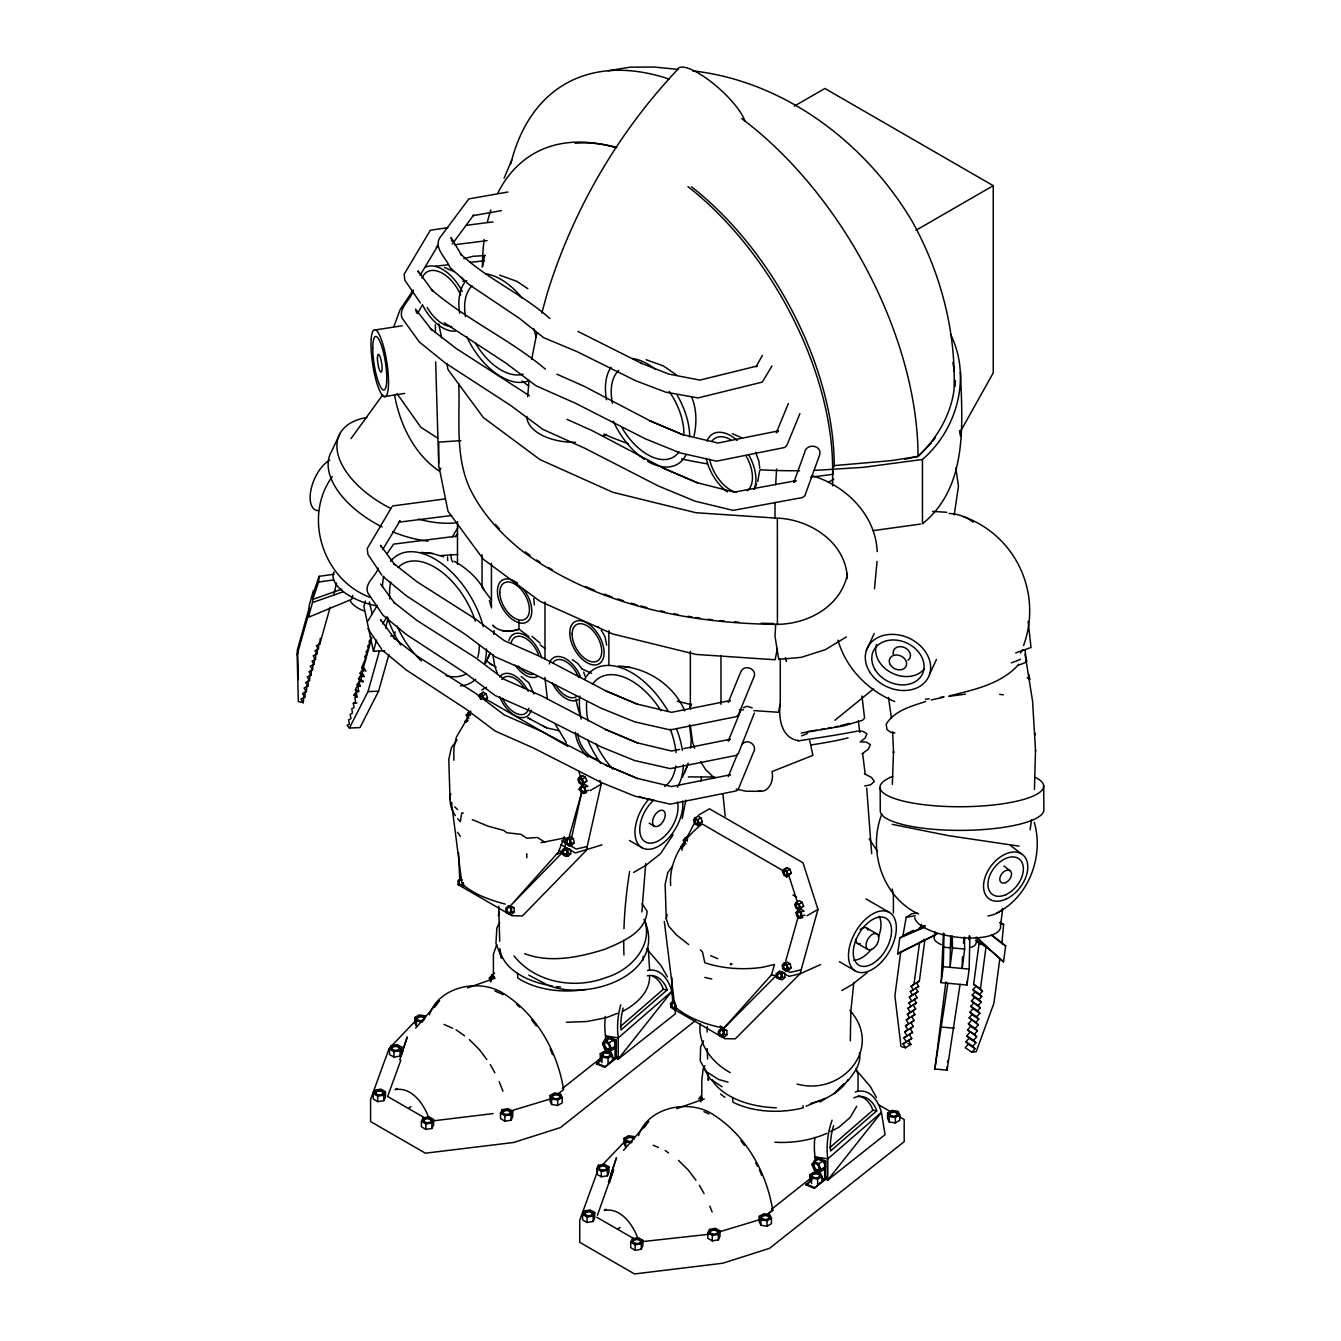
<?xml version="1.0" encoding="UTF-8"?>
<svg xmlns="http://www.w3.org/2000/svg" width="1341" height="1341" viewBox="0 0 1341 1341"><rect width="100%" height="100%" fill="white"/><g stroke="black" fill="none" stroke-linecap="round" stroke-linejoin="round"><path stroke-width="1.5" d="M601.003 1059.524L596.527 1063.899L604.64 1067.302L616.223 1058.284L618.201 1059.105L618.251 1037.917A48.879 27.49 -80.6 0 1 620.766 1004.795M812.026 1179.326L806.075 1184.874L814.171 1188.277L825.754 1179.259L827.732 1180.08L827.799 1158.892A48.879 27.49 -80.6 0 1 832.091 1120.188M494.913 627.454L492.65 625.191C499.17 632.248 510.502 632.499 518.984 629.197L528.773 636.455M544.932 677.423L547.379 699.214M847.328 578.541C846.188 541.932 808.908 518.38 774.997 518.045L775.064 502.422M780.261 703.774C778.166 717.804 781.434 738.707 798.834 740.584M700.186 1023.853C697.638 1044.605 712.792 1063.212 730.225 1072.599M1035.52 749.72L1034.447 789.547M604.64 1067.302L615.066 1058.284L615.184 1041.085L616.357 1040.18L608.244 1036.761L607.087 1037.666L615.184 1041.085M606.97 1052.97L607.004 1049.148M616.223 1058.284L616.357 1040.18M814.171 1188.277L824.614 1179.259L824.732 1162.06L825.888 1161.155L817.775 1157.736L816.619 1158.641L824.732 1162.06M825.754 1179.259L825.888 1161.155M859.464 1052.886C861.609 1063.849 854.049 1072.884 847.864 1080.913M498.735 906.332L499.69 941.231M641.886 911.947L645.708 863.537M707.16 1032.034L707.26 1026.468M534.321 604.959L533.785 598.522M692.61 70.838C784.451 81.097 865.666 142.934 912.081 221.198C940.661 272.541 956.217 331.244 954.004 390.13C950.501 415.777 936.621 438.775 918.032 456.409L904.689 459.293M969.895 936.219L969.141 969.09L967.012 985.015L941.147 982.651L943.259 966.727L944.03 933.554M950.434 334.06C971.622 376.452 957.642 429.07 922.457 459.46L863.286 467.339L832.644 469.266A312.973 180.7 0 0 1 814.104 470.322M960.491 372.06C962.352 424.209 968.118 486.867 922.457 523.795L922.457 459.46M950.719 936.119L949.998 967.347L952.462 947.936L952.278 936.219M962.469 956.753L962.184 968.453L964.665 949.059L964.481 937.325M941.147 982.651L943.444 933.135M967.012 985.015L967.129 980.858M527.683 396.835L529.008 381.062M955.11 386.459L955.379 380.492M775.668 484.772L776.59 469.048M847.428 573.412A72.38 58.769 0.4 0 1 775.685 624.37L774.997 636.237L778.702 659.353L801.147 657.375L825.503 649.614L846.439 636.891M877.064 561.393L874.466 588.783M892.335 784.351L893.508 751.362L893.542 752.804L892.637 731.7M303.72 697.018L303.284 702.701L298.339 701.527L297.149 654.777L297.585 649.094L309.017 608.496M308.346 617.313L309.268 605.26L313.425 590.526L312.503 602.562L308.346 617.313L351.728 599.326L352.834 595.404M303.284 702.701L300.971 699.063L304.843 697.169L305.279 691.487M304.843 697.169L302.53 693.532L306.402 691.621L306.838 685.955M306.402 691.621L304.089 687.983L307.961 686.089L308.396 680.407M307.961 686.089L305.647 682.452L309.52 680.558L309.955 674.875M309.52 680.558L307.206 676.92L311.078 675.026L311.514 669.343M341.754 589.202L312.738 599.427L318.655 582.011L319.074 576.328L334.211 574.216M311.078 675.026L309.033 671.69L312.554 669.813L312.989 664.13M312.554 669.813L310.24 666.175L314.112 664.281L314.548 658.599M314.112 664.281L312 661.197L315.487 659.403L315.923 653.721M315.487 659.403L313.174 655.766L317.046 653.872L317.482 648.189M317.046 653.872L314.951 650.72L318.437 648.927L318.873 643.244M318.437 648.927L316.342 645.775L319.829 643.982L320.264 638.299M333.775 595.069L336.541 582.966M975.93 937.426L1003.521 961.832L1005.633 945.908L1001.878 943.444L1003.621 924.502L1000.218 922.256M701.008 781.183L701.427 776.892M708.651 1076.739L708.249 1080.343L708.249 1072.85M777.529 623.531L777.428 624.437L777.361 519.269M493.723 634.394L494.175 630.672M690.649 748.094L691.218 739.645L689.509 724.861M759.677 470.624L757.732 481.52M754.363 713.06L738.338 753.575L736.209 755.385L670.215 768.628L634.779 760.582L600.969 746.853L533.282 712.389L495.131 695.51L465.897 673.484L406.206 634.41L382.99 615.201L367.937 593.108C363.813 583.704 375.882 576.278 378.313 568.148M937.426 933.805L897.665 953.87L899.777 937.946L908.243 932.665M935.632 934.694L900.733 951.942L894.9 995.793L901.001 1046.449L905.544 1047.79L910.925 1044.421L908.477 1040.448L911.729 1038.437L909.265 1034.464L912.517 1032.469L910.07 1028.497L913.322 1026.485L910.857 1022.513L914.109 1020.518L911.662 1016.528L914.914 1014.534L912.735 1010.896L915.652 1008.918L913.204 1004.945L916.456 1002.934L914.227 999.581L917.16 997.67L914.696 993.698L917.948 991.703L915.735 988.267L918.669 986.356L916.456 982.919L919.373 981.025L924.938 939.287L919.54 942.656L913.992 984.395L911.059 986.289L913.271 989.725L910.355 991.636L912.567 995.072L917.948 991.703M921.552 924.318L921.032 928.19L925.072 925.659M934.359 935.733L934.878 931.878M945.858 981.88L934.845 1069.012L947.048 1070.135L960.072 984.378M951.993 936.202L950.451 947.836L943.712 947.215M934.845 1069.012L947.869 983.271M963.425 943.125L964.196 937.325M968.772 939.672L969.275 935.834M975.661 986.708L972.929 989.692L979.751 994.167L982.484 991.183L973.65 984.344L979.198 942.606L976.298 940.024M982.484 991.183L980.455 988.837L986.004 947.098M1002.783 908.477L1000.52 925.525A43.331 15.539 7.6 0 1 960.491 937.577A43.331 15.539 7.6 0 1 914.696 917.697M999.749 959.368L993.916 1003.202L976.214 1051.696L972.007 1052.232L965.202 1047.74L968.286 1044.27L975.091 1048.763L972.007 1052.232M1030.139 829.777L1031.514 819.753M954.222 514.843L958.463 486.381L955.831 467.841M853.831 982.551L850.881 1010.712L850.295 1040.8M694.051 435.892C696.918 422.868 696.717 408.921 691.487 396.517M917.16 912.986L911.629 913.858L906.248 917.227L902.845 936.035L924.67 926.614M484.654 255.276L482.425 267.077A247.649 142.984 60 0 1 484.185 239.503M1023.569 645.49C1042.594 593.175 1015.925 535.445 963.374 516.57M682.217 818.563L685.821 800.108M531.69 359.22L536.886 332.702M777.361 648.591L775.098 659.755L695.929 654.425L612.854 634.008L539.987 601.304L483.347 559.247L448.011 511.273L438.758 465.578L438.758 442.128L460.835 440.636M581.994 791.224L571.652 837.287L569.389 835.979L581.994 791.224L578.44 789.178M599.93 780.361L601.187 784.25L586.335 850.378L522.387 915.937L511.994 915.752L459.98 885.731M698.493 815.16L709.49 808.807L802.957 862.766L817.976 909.399L800.041 973.767L735.27 1038.839L724.878 1038.655L672.864 1008.633M688.654 944.55L676.384 934.845L668.74 926.195L666.242 918.702L667.181 914.646M881.808 814.104C867.577 850.462 882.311 897.179 918.669 914.109M385.605 628.175L388.136 618.1M395.176 631.829L394.153 635.852L390.633 635.986M541.831 313.056L546.994 294.048C572.674 210.738 617.497 133.362 677.289 69.883A44.773 12.572 41.9 0 1 710.06 81.03A44.773 12.572 41.9 0 1 745.009 121.344M498.316 915.719L499.321 912.115M297.149 654.777L308.581 614.178M319.829 643.982L330.171 607.255M365.372 601.019L363.88 606.367L373.435 651.206L384.716 650.787M371.809 637.662L363.646 666.661L364.266 670.601L362.254 671.606L362.875 675.546L360.863 676.551L361.584 680.842L359.304 682.083L359.924 686.022L357.93 686.961L358.65 691.252L356.371 692.492L356.957 696.499L354.896 697.689L355.616 701.997L353.337 703.237L354.058 707.528L351.778 708.769L352.499 713.06L350.219 714.3L350.94 718.608L348.66 719.832L349.381 724.14L347.101 725.38L349.414 727.995L359.975 727.61L378.564 691.202L388.907 654.475M373.435 651.206L376.553 640.143M349.414 727.995L368.004 691.587L379.436 650.988M785.759 960.91L798.381 916.154M676.518 1008.181C690.062 1018.959 707.093 1024.842 723.939 1028.128L771.444 974.89L774.562 964.43L763.063 967.179A76.755 44.32 0 0 1 704.813 962.754L702.5 951.976L700.337 949.914M684.698 772.098L688.218 763.113M429.388 1014.835C438.675 986.44 479.391 978.008 503.21 993.312C536.635 1014.215 557.42 1051.327 563.622 1089.697L558.929 1093.099M608.462 1181.79L616.458 1157.752L610.876 1174.9M609.434 1182.695L613.575 1169.704L597.415 1215.264M638.534 1135.592C647.82 1107.197 688.536 1098.765 712.373 1114.069C745.646 1134.888 766.465 1171.799 772.684 1210.035L766.516 1215.03L772.785 1210.454M947.5 1062.273L948.137 1060.329M947.349 1066.313L947.048 1070.135M313.174 593.761L319.074 576.328M496.723 944.667L493.404 954.306L493.404 974.22M403.473 1047.941L407.295 1036.995L401.127 1055.87M402.836 1051.009L399.735 1059.692L400.808 1060.312L387.633 1096.469L425.097 1118.109M793.922 482.106L804.566 452.705C806.092 442.815 822.569 444.793 819.586 455.169L804.851 495.734L802.521 497.528L733.108 510.385L695.007 501.165L658.364 485.995L584.508 448.095L543.004 429.455L510.72 405.502L445.095 362.858L419.347 342.005L402.216 318.32C397.908 307.994 411.084 299.596 413.313 290.394M597.566 1171.196L579.731 1220.159L579.731 1242.319L634.528 1273.95L722.732 1263.239L769.566 1248.32L904.186 1141.694L904.186 1119.534L898.788 1116.416M393.902 326.483L400.037 309.805L413.196 290.125M564.393 836.667L558.526 851.954L511.005 905.192L562.482 852.44L558.895 850.362M788.357 403.524L776.338 432.724L778.534 430.863L717.921 443.033L682.636 434.601L649.765 420.756L683.189 434.92M799.923 413.631L786.748 445.648L784.552 447.508L716.513 461.17L679.988 452.872L645.122 438.725L575.356 403.188L536.014 385.789L505.892 363.076L444.34 322.795M740.634 710.931L728.247 741.037L730.376 739.226L683.742 748.596M728.247 776.573L737.533 753.994M504.082 178.319L511.742 160.065M691.52 186.801A244.263 141.023 60 0 1 834.219 465.595L832.644 469.266L832.644 485.878M691.101 704.729L690.347 706.472A15.405 8.867 0.2 0 0 690.414 708.786M596.829 1168.765L598.421 1165.245L604.473 1164.273L608.965 1166.821L608.965 1172.285L607.389 1175.806L601.321 1176.778L596.829 1174.23L596.829 1168.765L601.321 1171.313L607.389 1170.341L608.965 1166.821M582.581 1214.443L584.156 1210.923L590.224 1209.951L594.717 1212.499L594.717 1217.963L593.141 1221.483L587.073 1222.456L582.581 1219.908L582.581 1214.443L587.073 1216.991L593.141 1216.019L594.717 1212.499M630.706 1242.219L632.281 1238.698L638.35 1237.743L642.842 1240.291L642.842 1245.739L641.249 1249.259L635.181 1250.231L630.706 1247.683L630.706 1242.219L635.181 1244.766L641.249 1243.811L642.842 1240.291M707.813 1232.848L709.406 1229.328L715.457 1228.356L719.949 1230.904L719.949 1236.368L718.374 1239.889L712.306 1240.844L707.813 1238.296L707.813 1232.848L712.306 1235.396L718.374 1234.424L719.949 1230.904M487.755 658.397L490.152 653.101L485.459 663.46M755.452 486.565L754.162 489.431L756.575 484.101M682.401 777.16L687.078 766.784M866.37 650.402L874.231 633.455M929.497 674.456L936.487 659.403M340.245 433.059L331.478 451.548A81.818 44.488 25.4 0 0 382.068 526.979M389.527 1049.031L391.203 1045.527L397.288 1044.622L401.713 1047.204L401.713 1052.668L400.037 1056.172L393.936 1057.077L389.527 1054.495L389.527 1049.031L393.936 1051.629L400.037 1050.707L401.713 1047.204M373.267 1093.552L374.96 1090.049L381.045 1089.143L385.454 1091.725L385.454 1097.189L383.777 1100.693L377.693 1101.615L373.267 1099.017L373.267 1093.552L377.693 1096.15L383.777 1095.228L385.454 1091.725M421.392 1121.344L423.069 1117.841L429.17 1116.919L433.579 1119.517L433.579 1124.982L431.903 1128.485L425.818 1129.39L421.392 1126.792L421.392 1121.344L425.818 1123.926L431.903 1123.02L433.579 1119.517M500.511 1113.114L502.188 1109.61L508.273 1108.689L512.698 1111.287L512.698 1116.751L511.022 1120.255L504.92 1121.16L500.511 1118.578L500.511 1113.114L504.92 1115.695L511.022 1114.79L512.698 1111.287M499.673 922.44L496.84 927.972L495.969 943.461L501.886 958.178M687.212 837.119L695.677 820.642M703.606 1040.8L700.605 1046.952L700.237 1061.033L706.472 1071.694L718.458 1079.438L728.029 1082.12M417.604 313.526L422.583 304.558M756.324 366.244L762.426 355.365M771.997 365.959L762.258 382.118L697.974 397.942L665.756 392.142L635.751 380.777L577.099 351.66L543.641 337.664L519.403 318.353L468.964 284.493L449.973 267.529C446.737 258.495 433.16 247.917 439.982 237.541L468.864 198.904L507.87 192.014M959.921 432.439L993.245 372.865L993.245 185.678L824.883 88.472L794.341 106.107M705.014 1065.626L703.137 1068.811L701.812 1080.595L701.812 1100.508M856.715 1106.308L850.144 1117.489L838.812 1127.312L830.28 1131.62M469.668 714.569L456.393 737.097L453.861 748.244L453.861 760.246M420.068 275.324L438.054 245.453L436.244 247.079M391.823 507.015L367.199 548.637L367.937 554.42L381.783 575.121M382.654 549.659L400.104 520.694L399.333 521.733M386.627 554.336L393.567 544.144L455.404 536.299M367.937 620.933L377.274 605.394M382.654 623.883L386.761 617.078M365.925 671.137L361.634 667.65L365.573 658.632L364.651 656.906L366.814 653.67L366.026 652.028L368.507 648.223L367.585 646.496L369.781 643.194L368.976 641.551L371.172 638.249L370.367 636.606M364.366 676.669L360.075 673.182L362.539 669.36M362.808 682.2L358.5 678.714L360.98 674.909M357.209 697.085L353.823 695.325L356.304 691.503L355.382 689.794L359.422 680.44M440.921 468.16L439.094 470.976C414.151 454.213 399.635 423.974 394.505 394.707M673.098 834.773L660.526 853.681L645.759 865.414L633.69 872.388M1020.518 652.966L1022.781 649.547M332.283 476.591C302.563 517.157 323.231 580.05 370.032 597.348M694.822 818.01L693.381 820.122L694.873 823.91L697.806 825.57L702.366 821.664L700.89 817.876L697.94 816.2L694.822 818.01L697.756 819.669L699.248 823.458L697.806 825.57M687.648 836.281L683.089 840.204L684.58 843.975M604.556 1040.247L602.36 1043.449L604.623 1049.182L609.065 1051.713L613.792 1048.98L615.988 1045.779L613.742 1040.046L609.283 1037.515L604.556 1040.247L609.015 1042.778L611.261 1048.511L609.065 1051.713M607.087 1040.717L609.283 1037.515M783.831 869.404L782.39 871.516L783.882 875.304L786.815 876.964L791.391 873.041L789.899 869.27L786.949 867.593L783.831 869.404L786.781 871.063L788.257 874.852L786.815 876.964M785.508 869.706L786.949 867.593M796.068 902.476L794.626 904.588L796.118 908.377L799.052 910.053L803.628 906.13L802.136 902.342L799.202 900.683L796.068 902.476L799.018 904.152L800.493 907.941L799.052 910.053M811.908 1164.424L814.088 1161.222L818.831 1158.49L823.273 1161.021L825.536 1166.754L823.34 1169.955L818.613 1172.688L814.155 1170.157L811.908 1164.424L815.06 1162.613L815.026 1156.78A48.879 27.49 -80.6 0 1 814.875 1137.419M818.613 1172.688L820.809 1169.486L825.536 1166.754M350.99 438.624L382.772 394.841M456.996 739.947L451.431 747.708L448.766 759.358L450.056 799.454M672.26 866.42L667.801 872.622L665.136 884.289L666.242 918.702M478.519 696.013L483.129 692.157L486.062 693.884L487.504 697.655L486.012 699.734M467.724 718.759L466.266 714.971L470.892 711.099M481.637 694.219L483.129 692.157M579.312 777.311L577.82 779.372L579.262 783.161L582.195 784.871L586.805 781.015L585.363 777.227L582.43 775.5L579.312 777.311L582.245 779.02L583.687 782.809L582.195 784.871M580.938 777.562L582.43 775.5M434.819 1007.108L439.597 1000.503L415.71 1028.094M494.578 973.08L489.18 978.025L490.638 981.847M643.982 1127.848L648.742 1121.26L623.531 1150.377M698.711 1099L700.974 1095.865M452.286 244.012L473.675 215.046L472.853 215.683L501.517 210.621M932.8 441.172L935.28 437.82M616.24 1055.535L618.201 1059.105L671.858 991.401A48.879 27.49 -80.6 0 0 647.519 970.498M825.788 1176.51L827.732 1180.08L881.406 1112.376A48.879 27.49 -80.6 0 0 855.307 1091.96M1018.808 664.248C1001.71 683.994 973.75 689.827 949.311 695.895M969.174 1017.853L971.94 1014.668L969.929 1012.237L973.013 1008.767L979.818 1013.26L976.734 1016.729L978.746 1019.16L975.997 1022.345L969.174 1017.853L978.276 1024.859L975.192 1028.329L968.386 1023.837L971.454 1020.367M793.855 482.458L796.168 480.665L734.315 492.13L697.488 482.794L662.84 467.942L698.007 483.112M683.29 843.891L681.178 846.288L682.016 850.345M802.857 917.529L799.839 918.334L796.906 916.674L796.068 912.618L798.18 910.221L801.18 909.416L804.131 911.075L801.113 911.88L798.18 910.221M799.839 918.334L801.952 915.937L804.969 915.132M784.267 962.888L782.155 965.285L782.976 969.359L785.927 971.018L788.944 970.213L791.056 967.816L790.218 963.76L787.268 962.084L784.267 962.888L787.201 964.565L790.218 963.76M785.927 971.018L788.039 968.621L791.056 967.816M971.42 1001.006L974.505 997.536L981.31 1002.012L978.243 1005.482L971.42 1001.006L980.254 1007.845L977.539 1010.745L970.733 1006.27L973.449 1003.353M967.582 1029.821L970.666 1026.351L977.472 1030.827L974.404 1034.297L967.582 1029.821L976.684 1036.811L973.6 1040.281L966.794 1035.788L969.861 1032.319M966.006 1041.773L969.074 1038.303L975.879 1042.778L972.812 1046.248L966.006 1041.773L968.286 1044.27M467.087 719.027L464.941 721.374L467.959 720.57M581.96 785.357L584.894 787.083L587.911 786.279L584.978 784.552L581.96 785.357L579.815 787.703L580.603 791.76L583.536 793.486L586.553 792.682M583.536 793.486L585.682 791.156L588.699 790.335M567.494 837.706L565.349 840.053L566.137 844.126L569.07 845.853L572.087 845.048L574.233 842.701L573.445 838.628L570.512 836.901L567.494 837.706L570.428 839.432L573.445 838.628M569.07 845.853L571.216 843.506L574.233 842.701M972.225 995.022L974.957 992.038L981.763 996.531L979.031 999.514L972.225 995.022L974.505 997.536M414.956 1021.44L389.125 1048.478L370.585 1099.402L370.585 1121.562L425.382 1153.193L513.569 1142.482L560.421 1127.58L695.024 1020.937M601.154 1166.234L624.118 1142.18M834.219 465.595L891.162 460.634L918.032 456.409L931.559 442.848M741.808 744.724C746.954 737.416 758.168 745.093 753.374 752.569L738.338 789.111L736.209 790.922L670.215 804.164L634.779 796.118L600.969 782.39L533.282 747.909L495.131 731.046L465.897 709.02L406.206 669.947L382.99 650.72M673.249 1000.989L670.534 1003.437L670.751 1007.56L676.4 1009.471M673.702 1009.237L676.434 1006.773M776.305 973.834L779.037 971.37L781.736 971.622L784.686 973.281L784.904 977.405L782.172 979.869L776.523 977.958L776.305 973.834L779.004 974.069M721.089 1028.614L718.374 1031.061L718.592 1035.185L721.542 1036.861L724.241 1037.096L726.973 1034.632L726.755 1030.508L721.089 1028.614L726.755 1030.508M779.473 979.617L782.205 977.17L784.904 977.405M721.542 1036.861L724.274 1034.397L726.973 1034.632M460.717 878.238L457.968 880.651L458.136 884.775L463.768 886.736M461.053 886.502L463.818 884.105M564.93 847.73L562.181 850.127L562.348 854.267L565.265 855.994L567.981 856.229L570.73 853.831L570.562 849.691L564.93 847.73L570.562 849.691M565.265 855.994L568.031 853.58L570.73 853.831M508.557 905.862L505.808 908.276L505.976 912.4L508.91 914.126L511.608 914.361L514.357 911.964L514.19 907.84L508.557 905.862L514.19 907.84M508.91 914.126L511.659 911.729L514.357 911.964M620.229 1026.67L663.342 989.272L667.198 989.893L665.857 986.456A43.415 24.406 -80.6 0 0 647.334 975.862M667.198 989.893L621 1029.989L620.749 1025.597A43.415 24.406 -80.6 0 1 623.112 1008.046M829.777 1147.645L872.874 1110.247L876.729 1110.868L875.388 1107.431A43.415 24.406 -80.6 0 0 853.781 1097.86M876.729 1110.868L830.548 1150.964L830.28 1146.572A43.415 24.406 -80.6 0 1 833.599 1125.635M873.511 688.872L834.873 720.285M866.923 972.828L852.155 984.562L841.796 990.546M562.315 1088.574L601.338 1057.663M618.201 1059.105L675.546 1013.679L674.875 1009.639M810.484 1178.421L771.461 1209.331L772.684 1210.035M827.732 1180.08L885.077 1134.654L881.406 1112.376L827.799 1158.892L815.026 1156.78L816.987 1160.367M596.527 1063.899L600.869 1060.513M806.075 1184.874L810.417 1181.488M862.028 753.91L868.415 749.083L870.41 744.59L866.185 742.059L860.184 741.891L864.979 738.288L866.957 733.795L862.749 731.281L858.743 731.163M756.123 366.78L757.179 366.009L699.901 380.106L668.841 374.105L640.78 363.042M905.544 1047.79L903.08 1043.818L906.332 1041.806L903.884 1037.833L907.136 1035.839L904.672 1031.866L907.924 1029.854L905.477 1025.882L908.729 1023.887L906.265 1019.914L909.516 1017.903L907.337 1014.265L915.652 1008.918M623.096 1011.198C636.187 1004.091 649.849 992.34 649.614 976.198M910.271 1012.287L907.807 1008.315L911.059 1006.303L908.846 1002.951L911.763 1001.04L909.315 997.067L914.696 993.698M897.665 953.87L900.733 951.942M911.059 986.289L919.373 981.025M910.355 991.636L918.669 986.356M908.846 1002.951L917.16 997.67M907.807 1008.315L916.456 1002.934M907.337 1014.265L912.735 1010.896M906.265 1019.914L914.914 1014.534M905.477 1025.882L914.109 1020.518M904.672 1031.866L913.322 1026.485M903.884 1037.833L912.517 1032.469M903.08 1043.818L911.729 1038.437M909.315 997.067L912.567 995.072M996.564 913.07C1028.832 897.364 1044.203 855.96 1034.229 822.284M600.299 1059.105L600.299 1053.64L604.724 1051.059L610.809 1051.964L612.485 1055.468L612.485 1060.932L608.076 1063.514L608.076 1058.049L612.485 1055.468M624.068 1138.308L625.744 1141.811L625.744 1147.259L624.068 1143.756L624.068 1138.308L628.476 1135.71L634.578 1136.632M887.591 1113.03L892 1110.432L898.101 1111.354L899.777 1114.857L899.777 1120.305L895.369 1122.903L889.267 1121.998L887.591 1118.495L887.591 1113.03L889.267 1116.533L889.267 1121.998M889.267 1116.533L895.369 1117.439L899.777 1114.857M809.847 1180.08L809.847 1174.615L814.255 1172.034L820.357 1172.939L822.033 1176.443L822.033 1181.907L817.608 1184.489L817.608 1179.024L822.033 1176.443M759.257 1216.354L763.666 1213.756L769.768 1214.678L771.444 1218.181L771.444 1223.629L767.018 1226.227L760.934 1225.305L759.257 1221.802L759.257 1216.354L760.934 1219.857L760.934 1225.305M760.934 1219.857L767.018 1220.763L771.444 1218.181M916.004 230.283L993.245 185.678M828.369 482.291L833.767 479.173M481.687 689.978L486.397 687.263M479.994 693.951L482.944 695.677L486.062 693.884M487.504 697.655L484.386 699.466L482.944 695.677M466.266 714.971L469.4 713.161M582.245 779.02L585.363 777.227M583.687 782.809L586.805 781.015M590.191 790.603L601.187 784.25M697.756 819.669L700.89 817.876M699.248 823.458L702.366 821.664M397.02 1088.523L395.092 1089.646C411.989 1086.596 424.125 1104.481 429.019 1118.444M786.781 871.063L789.899 869.27M788.257 874.852L791.391 873.041M409.039 1107.834L410.983 1106.711M799.018 904.152L802.136 902.342M800.493 907.941L803.628 906.13M806.964 915.752L817.976 909.399M609.015 1042.778L613.742 1040.046M611.261 1048.511L615.988 1045.779M606.182 1209.28L604.238 1210.403C621.134 1207.353 633.27 1225.238 638.182 1239.201M618.184 1228.591L620.129 1227.468M814.088 1161.222L818.546 1163.753L823.273 1161.021M414.855 1017.45L416.431 1020.954L416.431 1026.418L414.855 1022.898L414.855 1017.45L419.347 1014.886L425.415 1015.858M550.045 1095.496L554.537 1092.949L560.588 1093.904L562.181 1097.424L562.181 1102.889L557.688 1105.437L551.62 1104.464L550.045 1100.944L550.045 1095.496L551.62 1099L551.62 1104.464M551.62 1099L557.688 1099.972L562.181 1097.424M743.333 707.763L747.004 706.271L752.217 707.864M353.823 695.325L356.455 693.884M729.169 775.416L730.376 774.763L671.573 786.564L637.344 778.383L605.462 764.957L637.88 778.702M392.578 505.959L445.095 498.919M826.861 1133.363C810.668 1140.437 792.514 1143.27 774.897 1142.23M820.591 964.581L800.041 973.767L789.044 976.332L781.853 972.191M910.053 931.878L913.69 930.302M919.155 927.955L924.603 925.608M899.777 937.946L924.67 927.218M806.142 1106.224L825.251 1098.245M617.43 1013.377L606.098 1017.752L586.738 1021.524L566.338 1022.295M801.516 735.857L807.282 733.644M467.54 987.915L495.131 978.159M676.685 1108.672L704.293 1098.916M312.503 602.562L343.447 591.666M602.025 844.897L575.323 852.943L560.94 844.646M510.049 1111.136L551.084 1098.748M719.212 1231.893L760.246 1219.505M556.532 854.2L562.482 852.44M1015.707 652.916L1031.011 647.485L1028.145 621.386M810.517 1103.492L819.854 1100.827L819.938 1101.967L833.951 1093.686L844.277 1083.562L833.951 1093.686A71.827 41.47 0 0 0 847.948 1079.673M925.659 701.511C911.394 706.254 894.531 710.512 886.2 724.157L886.971 729.554L890.843 732.421L894.9 732.94M796.068 912.618L799.085 911.813M463.802 258.662L473.071 256.282L485.174 255.544M840.589 725.615L849.658 723.335M587.207 846.489L576.194 849.054L561.812 840.757M800.912 969.878L789.916 972.443L782.725 968.286M931.19 699.952L943.544 697.236M864.744 786.01L870.627 784.77L874.332 781.552L871.566 777.478L864.425 773.858M679.686 749.401L671.573 751.027L637.344 742.847L605.462 729.42L637.88 743.182M827.95 728.197L831.571 727.493M835.175 726.788L838.779 726.084M940.393 697.387L943.963 696.8M948.892 696.348L965.453 694.152M608.043 70.771L630.203 67.151L654.341 67.05L678.512 69.447M807.366 731.616L816.803 730.107M820.575 729.504L824.346 728.901M920.513 524.096L873.293 530.583M906.248 917.227L915.467 915.786M375.396 329.92L402.166 325.779M384.146 396.618A33.827 7.141 81.2 0 0 384.146 348.777A33.827 7.141 81.2 0 0 371.004 344.402A33.827 7.141 81.2 0 0 384.146 396.618L404.747 393.433M318.655 582.011L333.775 579.899M801.197 733.058L843.455 725.967L862.514 720.285L864.559 718.055L861.978 695.962M447.777 227.652L430.31 230.266L404.127 274.268L404.881 280.235L420.404 302.982M466.282 225.305L493.002 221.919M454.565 244.749L487.135 240.626M398.344 522.252L451.599 515.497M441.357 555.509L457.734 554.504M432.473 1120.942L493.086 1113.583M641.618 1241.699L708.936 1234.29M435.507 266.172L447.743 264.831M470.188 262.35L484.47 260.774M462.813 281.275L466.836 280.839M925.407 699.214L929.212 698.812M541.026 842.701L565.198 837.84L565.198 850.395M360.863 676.551L364.383 676.417M368.004 691.587L378.564 691.202M353.337 703.237L356.857 703.103M472.283 819.636L488.241 826.224L503.83 830.465L506.864 832.744L520.744 834.286L526.812 838.209L537.49 837.471L545.083 842.383M761.353 791.291L746.367 791.257L736.175 789.111M688.335 776.908L714.904 776.975M775.685 624.37C687.732 623.347 596.443 604.774 524.046 552.408C501.735 534.925 482.106 513.804 469.668 488.124C454.817 455.286 460.147 418.543 458.723 383.643M932.582 511.424L946.696 512.279M775.098 518.045L695.929 512.715L612.837 492.298L539.987 459.611L483.347 417.537L447.995 369.58L446.788 363.612M739.444 709.64L743.551 709.909M753.826 710.613L778.467 712.272L780.261 703.438L780.261 658.682M463.315 813.065L461.706 812.948L460.332 821.614A76.755 44.32 0 0 1 457.667 818.697M458.136 884.775L460.835 885.01M505.976 912.4L508.675 912.634M779.037 971.37L784.686 973.281M718.592 1035.185L721.29 1035.436M952.462 947.936L964.665 949.059M943.259 966.727L969.141 969.09M942.036 1027.105L954.239 1028.212M421.342 552.408L432.674 553.531L443.72 556.85M618.285 666.108C646.362 667.064 673.718 684.815 684.748 710.881M1019.026 846.137L948.439 835.661L892.218 824.346M426.874 552.945L432.674 553.531M623.816 666.645L629.6 667.231M454.733 806.863L457.633 809.578M600.299 1053.64L601.975 1057.144L608.076 1058.049M625.744 1141.811L631.846 1142.716M809.847 1174.615L811.523 1178.119L817.608 1179.024M501.987 630.521L510.804 631.175L518.984 629.197L518.984 621.051M999.632 694.303L1003.303 694.873M416.431 1020.954L422.499 1021.926M797.074 1084.048C841.276 1096.335 884.021 1048.696 849.926 1010.41M771.444 974.89L776.07 975.745L723.939 1028.128L720.301 1026.033M548.385 985.3C588.632 1002.146 668.623 974.019 644.082 919.255M499.556 275.106L516.905 281.359L527.818 288.717M646.127 359.723L663.477 365.976L676.518 375.011M530.952 719.497L527.818 717.821L546.407 727.744L559.465 730.845M704.813 977.405L711.786 979.064M677.188 701.175L691.168 704.612M505.205 904.102C490.504 900.18 475.502 895.017 463.584 885.244M710.629 955.647L717.72 958.698M907.907 1043.533L910.925 1044.421M811.992 475.703C845.853 485.392 875.707 515.145 877.198 551.587M444.441 267.446L454.13 271.67M732.521 433.763L742.21 437.987M999.766 922.96L1003.621 924.502M577.887 331.411L641.652 363.428M611.831 1056.926L615.066 1058.284M596.544 1062.994L604.64 1066.413M821.362 1177.901L824.614 1179.259M806.075 1183.969L814.188 1187.388M637.88 704.478L605.462 690.732L637.344 704.142L671.573 712.322L730.376 700.522L728.247 702.332L740.634 672.243C744.372 662.873 758.771 669.511 753.374 678.345L738.338 714.87L736.209 716.681L670.215 729.923L634.779 721.877L600.969 708.149L533.282 673.685L495.131 656.805L465.897 634.779L406.206 595.706L382.99 576.496M556.867 374.189L583.62 386.024L650.553 421.091M494.779 990.932L503.21 994.67M703.941 1111.689L708.987 1113.918M444.072 1024.44L452.604 1028.229M653.218 1145.197L658.33 1147.46M567.059 419.381L592.722 430.914L663.611 468.26M582.162 669.058L591.565 673.266M524.683 953.686C550.279 963.374 579.128 957.273 604.573 949.361C621.906 942.019 645.557 932.883 647.133 911.243L642.037 903.733M606.233 691.051L541.311 657.04L504.216 640.646L475.82 619.224L416.917 581.743L393.667 563.471L394.857 564.829L380.609 545.334L381.33 547.128M606.233 729.755L541.311 695.744L504.216 679.351L475.82 657.928L416.917 620.447L393.667 602.176L394.857 603.534L380.609 584.039M606.233 765.275L541.311 731.281L504.216 714.87L475.82 693.465L416.917 655.984L393.667 637.713M894.732 701.578C867.945 690.498 846.02 668.321 837.991 640.143M361.634 667.65L365.003 669.41M360.075 673.182L363.445 674.942M358.5 678.714L363.579 681.362M356.941 684.245L360.327 686.022M355.382 689.794L358.768 691.554M528.756 975.108L545.888 984.177M486.682 660.945L492.7 665.27M489.465 663.544L496.136 667.097M543.306 726.068L546.407 727.744M454.096 561.259C466.567 567.897 477.245 577.82 484.386 590.04M531.975 636.355L540.138 643.16M572.305 659.638L577.619 663.326L582.312 669.142M521.096 676.484L528.924 682.82L533.953 694.051M684.53 838.091L687.464 839.751M866.051 898.973L889.334 912.416A33.827 19.528 -60 0 1 878.606 964.816A33.827 19.528 -60 0 1 849.306 947.903A33.827 19.528 -60 0 1 889.334 912.416M485.408 698.829L567.846 746.417M784.636 871.583L702.215 823.994C683.592 837.89 668.639 861.408 670.651 885.412M866.336 927.821L876.913 933.923A8.985 5.196 -60 0 1 874.064 947.852A8.985 5.196 -60 0 1 866.269 943.36A8.985 5.196 -60 0 1 876.913 933.923M792.917 894.933L796.487 896.995M649.111 823.156L654.391 826.207M857.352 943.393L867.929 949.495M629.432 840.489L641.97 847.73M839.382 961.698L855.508 971.001M878.992 1104.984L891.581 1112.259M758.972 1219.22L760.364 1220.025M596.779 1217.226L634.243 1238.849M467.758 712.909L470.708 714.636M491.426 974.89L494.393 976.634M565.047 854.502L567.981 856.229M437.635 438.071L420.823 427.276L396.986 393.55M722.095 1086.73L710.093 1078.985L703.874 1068.324M979.198 942.606L989.775 949.562L1003.521 961.832M973.65 984.344L980.455 988.837M969.929 1012.237L976.734 1016.729M971.94 1014.668L978.746 1019.16M1027.189 677.725L1029.972 679.585L1028.631 674.137M665.17 1150.494L668.572 1152.925M456.007 1029.737L464.539 1035.805M521.984 380.995L528.622 385.906M529.276 395.629L456.326 348.576L430.578 328.713L431.852 330.137L415.609 309.151L416.649 313.04M540.188 644.937L545.083 648.575M545.385 369.127C509.781 339.189 466.634 320.03 431.416 289.572L432.657 290.98L417.956 270.865L418.71 272.709M1010.511 845.517L1021.306 853.764M1003.906 866.018L1009.823 870.544M597.868 626.8L598.723 627.487M992.055 935.18L1005.633 945.908M991.317 935.096L1001.878 943.444M549.877 318.504C522.252 293.847 487.286 279.297 460.365 253.751L461.522 255.125L451.029 237.441L451.967 241.279M975.661 940.359L980.137 944.349M714.351 778.031L705.651 769.617L700.622 761.722M976.801 937.141L989.775 949.562M855.742 1069.498L870.275 1086.445L876.461 1097.508M646.597 948.741L661.113 965.688L667.315 976.751M678.512 1160.384L688.419 1170.224L695.962 1180.264M516.704 1004.258L519.537 1007.091M469.367 1039.644L479.257 1049.467L486.817 1059.507M514.022 955.882C535.394 983.02 575.239 989.641 606.534 977.354C630.22 970.431 653.805 945.656 644.401 919.909M461.187 277.285L464.137 280.587M979.031 999.514L981.31 1002.012M977.539 1010.745L979.818 1013.26M970.733 1006.27L973.013 1008.767M975.997 1022.345L978.276 1024.859M975.192 1028.329L977.472 1030.827M968.386 1023.837L970.666 1026.351M974.404 1034.297L976.684 1036.811M973.6 1040.281L975.879 1042.778M966.794 1035.788L969.074 1038.303M972.812 1046.248L975.091 1048.763M979.751 994.167L981.763 996.531M972.929 989.692L974.957 992.038M978.243 1005.482L980.254 1007.845M740.903 1140.738L744.322 1145.281M531.757 1019.981L536.299 1026.033M491.493 600.064L482.039 587.241L482.039 554.688M394.857 639.07L380.609 619.576L381.33 621.352M457.449 832.225L460.332 836.264M601.237 630.136L605.076 636.774L606.668 645.155M367.937 628.644L381.783 649.362M869.203 838.879L877.198 850.915M566.422 742.763L555.09 723.889M755.637 1162.898L757.514 1166.251M699.415 1185.26L704.025 1193.507M490.253 1064.503L494.863 1072.75M607.456 1039.392L605.495 1035.805A48.879 27.49 -80.6 0 1 605.327 1016.444M755.62 452.319L758.905 461.153L759.727 468.327M583.721 672.076L585.011 676.115M818.546 1163.753L820.809 1169.486M759.392 1169.603L761.688 1175.42M709.842 1206.196L712.121 1211.996M550.246 1048.846L552.542 1054.68M499.17 1081.567L502.976 1091.239M872.874 1110.247L871.549 1106.794A43.415 24.406 -80.6 0 0 858.106 1095.932M663.342 989.272L662.001 985.819A43.415 24.406 -80.6 0 0 652.447 976.047M694.722 748.345L692.694 742.746L690.28 725.364M497.377 673.5L494.728 666.125L492.901 654.676M856.027 1068.844L858.039 1074.627L858.039 1090.551M788.826 875.539L797.342 901.957M578.725 771.142L580.552 776.808M489.398 600.517L490.99 605.847M369.328 601.992L372.245 614.161M785.44 657.643L786.312 661.549M809.729 740.601L812.897 755.385L772.014 771.578A15.405 11.331 -89.9 0 1 758.419 790.855M801.113 911.88L801.952 915.937M787.201 964.565L788.039 968.621M438.758 323.868L441.575 337.781M1025.06 654.173L1032.553 701.025L1035.57 751.161M892.201 889.016L893.408 895.168L893.408 913.104M584.894 787.083L585.682 791.156M570.428 839.432L571.216 843.506M952.864 362.405L954.44 371.708M959.519 430.696L960.491 436.395M673.534 1001.526L671.858 991.401L618.251 1037.917L605.495 1035.805L605.512 1039.811M888.48 697.437L891.447 718.323M862.649 753.508L865.113 773.539M674.758 1005.834L664.298 921.384M451.615 803.728L451.448 802.287L461.84 882.898M1025.06 650.201L1026.183 659.923A71.827 6.973 -6.6 0 1 1018.272 665.119M858.374 720.754L859.732 732.421M648.29 948.489L649.614 970.23M722.916 793.872L725.179 816.133M833.18 474.295L832.644 469.266A247.649 142.984 60 0 0 687.967 186.634M866.688 788.055L871.667 853.647M803.041 1105.621L803.209 1107.834A71.827 44.555 -4 0 1 732.924 1102.168L732.588 1097.558M517.475 973.365L517.81 977.991A71.894 44.588 -4 0 0 585.665 989.423M781.971 973.046L782.205 977.17M724.039 1030.274L724.274 1034.397M438.641 463.031L435.674 361.902M458.572 852.775L459.712 879.545M567.863 849.456L568.031 853.58M511.491 907.589L511.659 911.729M707.21 1048.545L707.612 1059.004M671.757 977.254L672.646 1002.364M1035.068 733.443L1035.118 735.019M297.585 649.094L298.356 679.585M1043.7 785.524L1043.851 809.176A81.818 20.031 -0.4 0 1 964.816 830.347A81.818 20.031 -0.4 0 1 880.299 811.506L880.149 787.871M435.372 324.69L435.423 332.467M895.369 1117.439L895.369 1122.903M811.523 1178.119L811.523 1183.583M767.018 1220.763L767.018 1226.227M720.972 655.498L720.972 704.327M718.374 1234.424L718.374 1239.889M712.306 1235.396L712.306 1240.844M690.347 651.408L690.347 706.338M643.177 956.267L643.177 960.022M641.249 1243.811L641.249 1249.259M635.181 1244.766L635.181 1250.231M608.881 630.639L608.881 665.22M607.389 1170.341L607.389 1175.806M601.975 1057.144L601.975 1062.608M601.321 1171.313L601.321 1176.778M598.421 1165.245L598.421 1168.883M593.141 1216.019L593.141 1221.483M587.073 1216.991L587.073 1222.456M557.688 1099.972L557.688 1105.437M544.982 601.958L544.982 658.9M526.812 853.731L526.812 857.72M511.022 1114.79L511.022 1120.255M504.92 1115.695L504.92 1121.16M502.188 1109.61L502.188 1113.248M491.443 563.17L491.443 607.926M457.482 521.649L457.482 564.36M431.903 1123.02L431.903 1128.485M425.818 1123.926L425.818 1129.39M423.069 1117.841L423.069 1121.478M400.037 1050.707L400.037 1056.172M393.936 1051.629L393.936 1057.077M383.777 1095.228L383.777 1100.693M377.693 1096.15L377.693 1101.615M606.316 434.283A44.773 24.44 2.6 0 1 603.199 436.093M575.49 442.295A44.773 24.44 2.6 0 1 526.812 416.414M510.787 163.803A292.271 168.748 60 0 1 669.109 79.085M741.707 118.561A292.271 168.748 60 0 1 918.032 456.409M799.605 470.691A312.973 180.7 0 0 1 760.347 469.752M707.545 463.885A312.973 180.7 0 0 1 681.58 458.924M628.326 443.754A312.973 180.7 0 0 1 603.836 434.065M487.437 221.885A247.649 142.984 60 0 1 490.84 209.984M497.93 192.836A247.649 142.984 60 0 1 615.871 147.728M833.163 474.228A309.436 153.796 -6.1 0 1 810.685 477.094M575.138 143.286A244.263 141.023 60 0 1 616.793 147.426M523.124 374.105A51.411 29.686 60 0 1 475.301 342.877M465.511 316.644A51.411 29.686 60 0 1 472.166 285.834M533.752 328.713A51.411 29.686 60 0 1 536.115 337.446M529.209 380.458A59.591 34.397 60 0 1 466.752 336.591M459.611 313.191A59.591 34.397 60 0 1 464.506 282.649M485.911 273.899A59.591 34.397 60 0 1 522.068 298.071M679.049 451.816A51.411 29.686 60 0 1 621.855 427.494M612.451 403.239A51.411 29.686 60 0 1 618.721 370.451M669.142 391.337A51.411 29.686 60 0 1 683.91 433.646M686.056 454.666A59.591 34.397 60 0 1 647.569 461.304M644.434 459.36A59.591 34.397 60 0 1 613.306 421.208M606.484 399.769A59.591 34.397 60 0 1 611.077 367.266M632.466 358.516A59.591 34.397 60 0 1 655.414 369.378M677.356 395.444A59.591 34.397 60 0 1 689.693 436.982M736.31 492.482A30.843 17.802 60 0 1 709.59 459.242M711.769 441.39A30.843 17.802 60 0 1 730.661 439.697M746.082 455.99A30.843 17.802 60 0 1 747.356 490.722M727.358 491.929A35.754 20.635 60 0 1 706.238 458.354M706.908 441.206A35.754 20.635 60 0 1 737.198 440.468M748.529 454.565A35.754 20.635 60 0 1 755.084 486.548M451.8 326.718A30.843 17.802 60 0 1 427.159 307.475M422.08 278.123A30.843 17.802 60 0 1 439.965 272.055A30.843 17.802 60 0 1 460.717 295.054M455.219 331.143A35.754 20.635 60 0 1 422.935 305.597M424.695 267.613A35.754 20.635 60 0 1 462.226 291.533M466.182 673.836A63.463 36.643 60 0 1 446.067 675.629M421.426 660.945A63.463 36.643 60 0 1 397.12 626.096M389.845 598.924A63.463 36.643 60 0 1 390.7 582.061M398.143 567.461A63.463 36.643 60 0 1 475.334 621.084M479.324 644.786A63.463 36.643 60 0 1 477.798 657.308M400.657 645.021A73.554 42.476 60 0 1 387.314 617.061M382.47 586.637A73.554 42.476 60 0 1 383.744 576.211M390.566 561.276A73.554 42.476 60 0 1 440.116 562.432A73.554 42.476 60 0 1 483.33 626.565M486.465 648.91A73.554 42.476 60 0 1 484.688 663.426M475.72 679.267A73.554 42.476 60 0 1 460.466 685.905M596.326 759.19A20.953 12.086 60 0 1 577.736 733.426M588.045 757.045A24.272 14.013 60 0 1 575.39 732.32M576.295 696.8A20.953 12.086 60 0 1 555.358 684.698M552.995 662.705A20.953 12.086 60 0 1 578.658 677.507M577.971 699.684A24.272 14.013 60 0 1 552.207 682.854M549.24 663.946A24.272 14.013 60 0 1 563.589 657.71A24.272 14.013 60 0 1 580.687 677.322M532.897 674.456A20.953 12.086 60 0 1 518.095 665.907M511.189 642.691A20.953 12.086 60 0 1 523.56 637.293A20.953 12.086 60 0 1 538.328 654.224M537.64 676.4A24.272 14.013 60 0 1 515.045 665.069M508.91 640.663A24.272 14.013 60 0 1 524.75 635.131A24.272 14.013 60 0 1 541.63 657.911M531.187 710.194A24.272 14.013 60 0 1 516.855 716.446A24.272 14.013 60 0 1 499.74 696.834M499.74 677.004A24.272 14.013 60 0 1 528.237 691.302M528.924 708.182A20.953 12.086 60 0 1 517.19 713.831A20.953 12.086 60 0 1 502.473 698.292M501.785 679.535A20.953 12.086 60 0 1 524.13 687.899M523.191 588.85A24.272 14.013 60 0 1 524.867 622.878A24.272 14.013 60 0 1 497.913 595.991A24.272 14.013 60 0 1 517.592 583.268M612.854 769.08A63.463 36.643 60 0 1 595.773 743.568M588.029 720.955A63.463 36.643 60 0 1 586.788 701.025M592.521 684.228A63.463 36.643 60 0 1 660.979 710.713M670.249 729.102A63.463 36.643 60 0 1 675.981 752.519M675.763 765.929A63.463 36.643 60 0 1 664.734 786.513M652.195 799.638A73.554 42.476 60 0 1 646.697 798.817M644.853 798.364A73.554 42.476 60 0 1 639.137 796.437M600.818 763.515A73.554 42.476 60 0 1 587.76 740.081M581.139 719.111A73.554 42.476 60 0 1 579.698 696.013M584.525 679.451A73.554 42.476 60 0 1 668.17 711.333M676.434 728.549A73.554 42.476 60 0 1 682.401 750.29M683.357 764.806A73.554 42.476 60 0 1 677.373 787.201M773.673 623.464A314.951 181.84 0 0 1 761.269 623.263M738.589 622.19A314.951 181.84 0 0 1 734.482 621.889M724.274 621.017A314.951 181.84 0 0 1 720.184 620.598M712.054 619.693A314.951 181.84 0 0 1 707.998 619.207M699.952 618.117A314.951 181.84 0 0 1 695.945 617.514M691.956 616.91A314.951 181.84 0 0 1 687.983 616.257M678.093 614.496A314.951 181.84 0 0 1 674.171 613.742M664.432 611.714A314.951 181.84 0 0 1 660.577 610.859M646.848 607.523A314.951 181.84 0 0 1 640.914 605.948M636.975 604.858A314.951 181.84 0 0 1 631.142 603.148M623.464 600.785A314.951 181.84 0 0 1 617.782 598.924M611.865 596.896A314.951 181.84 0 0 1 604.087 594.063M594.566 590.342A314.951 181.84 0 0 1 585.279 586.436M552.458 569.841A314.951 181.84 0 0 1 548.855 567.712M540.071 562.231A314.951 181.84 0 0 1 536.668 559.968M530.064 555.375A314.951 181.84 0 0 1 525.303 551.855M499.573 528.991A314.951 181.84 0 0 1 495.416 524.465M580.636 716.446A160.819 98.362 -56.9 0 1 575.993 699.147M690.414 708.651A15.405 8.901 0 0 1 691.336 704.075M948.925 513.486A33.827 26.686 24.9 0 1 973.248 522.185M893.424 654.693A8.985 7.091 24.9 0 1 904.052 647.351A8.985 7.091 24.9 0 1 907.941 660.241M924.452 668.656A27.071 21.355 24.9 0 1 891.799 672.964A27.071 21.355 24.9 0 1 876.545 644.468M1035.52 777.495A81.818 20.031 -0.4 0 1 957.34 806.729A81.818 20.031 -0.4 0 1 892.804 776.389M1002.565 908.695A43.331 15.539 7.6 0 1 987.931 915.987M976.03 942.405A21.138 7.577 7.6 0 1 970.884 947.333M941.298 944.634A21.138 7.577 7.6 0 1 934.509 936.621M1020.518 659.219A71.827 7.996 -11 0 1 1011.432 662.823M427.963 541.144A81.818 44.488 25.4 0 1 392.695 531.824M457.499 522.638A81.818 44.488 25.4 0 1 418.476 519.135M390.834 508.49A81.818 44.488 25.4 0 1 338.083 454.75A81.818 44.488 25.4 0 1 366.948 417.487M377.274 606.098A43.331 19.729 15.7 0 1 334.026 572.037M364.199 610.96A21.138 9.622 15.7 0 1 350.236 600.634M447.777 560.605A27.742 13.661 -66.4 0 1 447.525 556.867M452.437 537.104A27.742 13.661 -66.4 0 1 457.851 528.052M452.671 561.996A22.194 10.929 -66.4 0 1 450.878 554.319M455.655 536.786A22.194 10.929 -66.4 0 1 457.566 533.5M318.504 510.72A27.742 13.661 -66.4 0 1 311.146 488.962A27.742 13.661 -66.4 0 1 329.769 460.181M848.082 737.835A71.827 6.973 -6.6 0 1 810.919 744.942M857.385 731.046A71.894 1.76 -8.2 0 1 798.13 740.869M860.201 929.464A8.985 5.196 -60 0 1 867.979 930.168M860.201 943.645A8.985 5.196 -60 0 1 855.491 939.27M879.193 916.255A27.071 15.623 -60 0 1 878.422 937.091M871.415 949.227A27.071 15.623 -60 0 1 853.748 960.307M798.867 904.739A2.598 1.492 60 0 1 798.968 908.377A2.598 1.492 60 0 1 796.118 905.326A2.598 1.492 60 0 1 798.415 904.27M698.275 821.43A2.598 1.492 60 0 1 696.834 823.743A2.598 1.492 60 0 1 694.956 819.82A2.598 1.492 60 0 1 697.99 820.826M686.005 843.942A2.598 1.492 60 0 1 684.329 840.036A2.598 1.492 60 0 1 687.33 841.109M685.452 842.919A2.598 1.492 60 0 1 684.815 839.634A2.598 1.492 60 0 1 687.33 840.338M682.301 848.149A2.598 1.844 75 0 1 684.128 845.417M682.653 848.048A2.598 1.844 75 0 1 683.156 845.735M683.541 845.433A2.598 1.844 75 0 1 684.497 845.316M675.546 1004.845A2.598 2.045 -84.9 0 1 672.88 1007.594A2.598 2.045 -84.9 0 1 671.858 1003.604A2.598 2.045 -84.9 0 1 675.21 1003.571M675.864 1004.862A2.598 2.045 -84.9 0 1 673.383 1007.661A2.598 2.045 -84.9 0 1 671.975 1004.023A2.598 2.045 -84.9 0 1 675.177 1003.118M776.322 1107.783A71.827 41.47 0 0 1 711.92 1079.723M724.861 1097.34A71.827 44.555 -4 0 1 720.653 1094.021M634.813 1243.828A3.939 2.263 0 0 1 633.254 1240.894A3.939 2.263 0 0 1 638.182 1239.755A3.939 2.263 0 0 1 640.596 1242.487M640.193 1243.023A3.939 2.263 0 0 1 638.735 1243.861M700.79 1101.9A3.939 2.263 60 0 1 701.779 1098.061M700.974 1099.754A3.939 2.263 60 0 1 701.762 1097.927M819.301 1166.452A3.939 2.263 60 0 1 818.446 1170.19A3.939 2.263 60 0 1 814.725 1167.441A3.939 2.263 60 0 1 814.926 1163.217M816.904 1163.435A3.939 2.263 60 0 1 818.865 1165.53M813.903 1178.102A3.939 2.263 0 0 1 812.914 1174.682A3.939 2.263 0 0 1 818.932 1174.699A3.939 2.263 0 0 1 817.842 1178.136M585.883 1215.684A3.939 2.263 0 0 1 585.933 1212.482A3.939 2.263 0 0 1 591.482 1212.499A3.939 2.263 0 0 1 591.448 1215.717M590.627 1216.069A3.939 2.263 0 0 1 586.688 1216.052M606.87 1168.447A3.939 2.263 0 0 1 605.696 1170.039M603.919 1170.626A3.939 2.263 0 0 1 601.891 1170.609M600.131 1170.006A3.939 2.263 0 0 1 601.003 1166.435A3.939 2.263 0 0 1 606.752 1167.843M632.064 1141.174A3.939 2.263 0 0 1 626.415 1139.951A3.939 2.263 0 0 1 629.482 1136.95A3.939 2.263 0 0 1 634.058 1139.213M628.124 1141.794A3.939 2.263 0 0 1 626.7 1140.956M626.314 1140.403A3.939 2.263 0 0 1 628.661 1137.721A3.939 2.263 0 0 1 633.555 1138.71M891.648 1116.517A3.939 2.263 0 0 1 890.659 1113.08A3.939 2.263 0 0 1 896.676 1113.114A3.939 2.263 0 0 1 895.587 1116.533M762.509 1219.472A3.939 2.263 0 0 1 762.56 1216.27A3.939 2.263 0 0 1 768.125 1216.287A3.939 2.263 0 0 1 768.075 1219.505M711.92 1234.458A3.939 2.263 0 0 1 710.931 1231.021A3.939 2.263 0 0 1 716.949 1231.055A3.939 2.263 0 0 1 715.859 1234.474M682.603 801.13A33.827 19.528 -60 0 1 664.264 842.232A33.827 19.528 -60 0 1 636.204 840.287A33.827 19.528 -60 0 1 649.161 798.817M677.373 802.035A27.071 15.623 -60 0 1 663.845 836.918A27.071 15.623 -60 0 1 640.395 834.823A27.071 15.623 -60 0 1 653.939 799.94M466.048 722.028A2.598 1.844 75 0 1 467.355 720.536A2.598 1.844 75 0 0 466.4 721.927M468.747 718.458A2.598 1.492 60 0 1 467.506 714.887A2.598 1.492 60 0 1 470.121 715.34M468.68 717.77A2.598 1.492 60 0 1 467.875 714.669A2.598 1.492 60 0 1 470.037 714.669M480.983 699.499A2.598 1.492 60 0 1 480.547 699.03M479.86 697.873A2.598 1.492 60 0 1 481.201 695.459A2.598 1.492 60 0 1 483.229 699.264M481.352 699.281A2.598 1.492 60 0 1 480.916 698.829M480.531 698.275A2.598 1.492 60 0 1 480.883 695.141M481.805 695.376A2.598 1.492 60 0 1 483.397 697.337M483.581 697.957A2.598 1.492 60 0 1 483.648 698.544M582.715 782.809A2.598 1.492 60 0 1 579.949 781.82A2.598 1.492 60 0 1 579.932 778.551A2.598 1.492 60 0 1 582.698 780.68M462.913 882.73A2.598 2.045 -84.9 0 1 460.332 884.859A2.598 2.045 -84.9 0 1 458.991 881.506A2.598 2.045 -84.9 0 1 461.807 879.964M463.232 882.764A2.598 2.045 -84.9 0 1 460.65 884.892A2.598 2.045 -84.9 0 1 459.309 881.54A2.598 2.045 -84.9 0 1 462.125 879.998M455.353 815.646A76.755 44.32 0 0 1 450.71 793.671M623.951 955.06A413.246 238.597 -60 0 1 623.733 940.175M623.951 928.777A413.246 238.597 -60 0 1 629.583 871.533M560.555 987.026A71.827 41.47 0 0 1 556.431 986.59M552.358 986.004A71.827 41.47 0 0 1 499.841 948.724M501.333 958.01A71.827 44.555 -4 0 1 499.942 950.333M376.653 1094.893A3.939 2.263 0 0 1 376.603 1091.675A3.939 2.263 0 0 1 382.151 1091.641A3.939 2.263 0 0 1 382.202 1094.859M610.038 1046.416A3.939 2.263 60 0 1 608.043 1049.182A3.939 2.263 60 0 1 604.64 1044.907A3.939 2.263 60 0 1 606.635 1042.158M607.356 1042.46A3.939 2.263 60 0 1 608.076 1042.996M608.747 1043.717A3.939 2.263 60 0 1 609.317 1044.555M605.311 1057.362A3.939 2.263 0 0 1 602.578 1054.562A3.939 2.263 0 0 1 607.406 1052.987A3.939 2.263 0 0 1 610.155 1055.786M609.753 1056.322A3.939 2.263 0 0 1 607.339 1057.379M491.259 980.925A3.939 2.263 60 0 1 491.443 977.455A3.939 2.263 60 0 1 494.36 977.958M491.527 979.668A3.939 2.263 60 0 1 492.231 976.952M493.471 976.818A3.939 2.263 60 0 1 494.192 977.12M430.947 1122.166A3.939 2.263 0 0 1 429.522 1123.004M425.583 1123.02A3.939 2.263 0 0 1 423.94 1120.104A3.939 2.263 0 0 1 428.835 1118.914A3.939 2.263 0 0 1 431.333 1121.612M505.658 1115.025A3.939 2.263 0 0 1 503.395 1111.538A3.939 2.263 0 0 1 509.831 1111.505A3.939 2.263 0 0 1 507.686 1115.008M554.202 1099.1A3.939 2.263 0 0 1 553.112 1095.681A3.939 2.263 0 0 1 559.13 1095.647A3.939 2.263 0 0 1 558.141 1099.084M424.376 1019.546A3.939 2.263 0 0 1 423.773 1020.032M422.951 1020.384A3.939 2.263 0 0 1 417.269 1019.227A3.939 2.263 0 0 1 420.236 1016.193A3.939 2.263 0 0 1 424.896 1018.406M422.951 1021.037A3.939 2.263 0 0 1 422.013 1021.255M419.968 1021.272A3.939 2.263 0 0 1 417.571 1020.233M417.168 1019.68A3.939 2.263 0 0 1 419.431 1016.981A3.939 2.263 0 0 1 424.343 1017.92M399.082 1049.869A3.939 2.263 0 0 1 397.64 1050.707M393.718 1050.724A3.939 2.263 0 0 1 392.259 1049.902M391.857 1049.349A3.939 2.263 0 0 1 395.612 1046.466A3.939 2.263 0 0 1 399.45 1049.316M731.75 964.129L730.677 964.85L730.476 963.676L731.75 964.129M572.121 634.276A20.953 12.086 60 0 0 594.331 661.901A20.953 12.086 60 0 0 594.331 632.281A20.953 12.086 60 0 0 572.121 634.276M569.774 632.918A24.272 14.013 60 0 0 595.521 664.935A24.272 14.013 60 0 0 595.521 630.605A24.272 14.013 60 0 0 569.774 632.918M499.807 592.521A20.953 12.086 60 0 0 522.018 620.145A20.953 12.086 60 0 0 522.018 590.526A20.953 12.086 60 0 0 499.807 592.521M869.638 671.858A33.827 26.686 24.9 0 0 926.245 680.625A33.827 26.686 24.9 0 0 897.934 634.813A33.827 26.686 24.9 0 0 869.638 671.858M875.287 669.98A27.071 21.355 24.9 0 0 920.58 676.987A27.071 21.355 24.9 0 0 897.934 640.327A27.071 21.355 24.9 0 0 875.287 669.98M890.424 664.935A8.985 7.091 24.9 0 0 905.46 667.265A8.985 7.091 24.9 0 0 897.934 655.095A8.985 7.091 24.9 0 0 890.424 664.935M1005.666 899.258A27.742 18.07 -52.6 0 0 1024.826 856.916A27.742 18.07 -52.6 0 0 986.507 873.645A27.742 18.07 -52.6 0 0 1005.666 899.258M1005.666 894.732A22.194 14.449 -52.6 0 0 1021.004 860.855A22.194 14.449 -52.6 0 0 990.328 874.248A22.194 14.449 -52.6 0 0 1005.666 894.732M1005.666 882.629A7.376 4.794 -52.6 0 0 1010.762 871.382A7.376 4.794 -52.6 0 0 1000.57 875.824A7.376 4.794 -52.6 0 0 1005.666 882.629M372.764 348.174A27.071 5.716 81.2 0 0 383.275 389.963A27.071 5.716 81.2 0 0 383.275 351.677A27.071 5.716 81.2 0 0 372.764 348.174M377.441 358.248A8.985 1.894 81.2 0 0 380.928 372.127A8.985 1.894 81.2 0 0 380.928 359.422A8.985 1.894 81.2 0 0 377.441 358.248M877.366 960.206A27.071 15.623 -60 0 0 885.948 918.267A27.071 15.623 -60 0 0 853.932 946.662A27.071 15.623 -60 0 0 877.366 960.206M780.78 977.12A2.598 2.045 -84.9 0 0 779.691 972.912A2.598 2.045 -84.9 0 0 777.311 976.365A2.598 2.045 -84.9 0 0 780.78 977.12M781.099 977.153A2.598 2.045 -84.9 0 0 780.009 972.946A2.598 2.045 -84.9 0 0 777.629 976.399A2.598 2.045 -84.9 0 0 781.099 977.153M783.261 965.855A2.598 1.844 75 0 0 785.591 969.476A2.598 1.844 75 0 0 786.446 965.47A2.598 1.844 75 0 0 783.261 965.855M783.63 965.755A2.598 1.844 75 0 0 785.943 969.375A2.598 1.844 75 0 0 786.798 965.369A2.598 1.844 75 0 0 783.63 965.755M797.174 913.171A2.598 1.844 75 0 0 799.504 916.791A2.598 1.844 75 0 0 800.359 912.785A2.598 1.844 75 0 0 797.174 913.171M797.543 913.07A2.598 1.844 75 0 0 799.856 916.691A2.598 1.844 75 0 0 800.711 912.685A2.598 1.844 75 0 0 797.543 913.07M795.783 905.745A2.598 1.492 60 0 0 798.85 908.494A2.598 1.492 60 0 0 798.063 904.471A2.598 1.492 60 0 0 795.783 905.745M783.546 872.656A2.598 1.492 60 0 0 786.614 875.405A2.598 1.492 60 0 0 785.809 871.399A2.598 1.492 60 0 0 783.546 872.656M783.915 872.455A2.598 1.492 60 0 0 786.983 875.204A2.598 1.492 60 0 0 786.178 871.181A2.598 1.492 60 0 0 783.915 872.455M694.537 821.262A2.598 1.492 60 0 0 697.605 824.028A2.598 1.492 60 0 0 696.8 820.005A2.598 1.492 60 0 0 694.537 821.262M722.849 1034.347A2.598 2.045 -84.9 0 0 721.76 1030.139A2.598 2.045 -84.9 0 0 719.379 1033.609A2.598 2.045 -84.9 0 0 722.849 1034.347M723.168 1034.38A2.598 2.045 -84.9 0 0 722.078 1030.173A2.598 2.045 -84.9 0 0 719.698 1033.626A2.598 2.045 -84.9 0 0 723.168 1034.38M634.813 1243.191A3.939 2.263 0 0 0 640.73 1241.246A3.939 2.263 0 0 0 634.863 1239.252A3.939 2.263 0 0 0 634.813 1243.191M813.635 1166.201A3.939 2.263 60 0 0 818.278 1170.375A3.939 2.263 60 0 0 817.071 1164.29A3.939 2.263 60 0 0 813.635 1166.201M813.903 1177.465A3.939 2.263 0 0 0 819.837 1175.521A3.939 2.263 0 0 0 813.953 1173.526A3.939 2.263 0 0 0 813.903 1177.465M586.688 1215.415A3.939 2.263 0 0 0 592.621 1213.471A3.939 2.263 0 0 0 586.738 1211.476A3.939 2.263 0 0 0 586.688 1215.415M600.936 1169.738A3.939 2.263 0 0 0 606.87 1167.793A3.939 2.263 0 0 0 601.003 1165.798A3.939 2.263 0 0 0 600.936 1169.738M891.648 1115.88A3.939 2.263 0 0 0 897.582 1113.935A3.939 2.263 0 0 0 891.715 1111.94A3.939 2.263 0 0 0 891.648 1115.88M763.314 1219.204A3.939 2.263 0 0 0 769.248 1217.259A3.939 2.263 0 0 0 763.381 1215.264A3.939 2.263 0 0 0 763.314 1219.204M711.92 1233.804A3.939 2.263 0 0 0 717.854 1231.876A3.939 2.263 0 0 0 711.987 1229.881A3.939 2.263 0 0 0 711.92 1233.804M660.526 824.564A8.985 5.196 -60 0 0 663.376 810.651A8.985 5.196 -60 0 0 652.749 820.072A8.985 5.196 -60 0 0 660.526 824.564M578.91 780.026A2.598 1.492 60 0 0 581.692 783.429A2.598 1.492 60 0 0 581.659 779.741A2.598 1.492 60 0 0 578.91 780.026M580.921 788.357A2.598 1.844 75 0 0 583.285 791.928A2.598 1.844 75 0 0 584.073 787.888A2.598 1.844 75 0 0 580.921 788.357M581.273 788.257A2.598 1.844 75 0 0 583.637 791.844A2.598 1.844 75 0 0 584.425 787.804A2.598 1.844 75 0 0 581.273 788.257M566.455 840.706A2.598 1.844 75 0 0 568.819 844.294A2.598 1.844 75 0 0 569.607 840.254A2.598 1.844 75 0 0 566.455 840.706M566.807 840.623A2.598 1.844 75 0 0 569.171 844.193A2.598 1.844 75 0 0 569.959 840.153A2.598 1.844 75 0 0 566.807 840.623M566.656 853.446A2.598 2.045 -84.9 0 0 565.5 849.255A2.598 2.045 -84.9 0 0 563.17 852.775A2.598 2.045 -84.9 0 0 566.656 853.446M566.975 853.479A2.598 2.045 -84.9 0 0 565.818 849.289A2.598 2.045 -84.9 0 0 563.488 852.792A2.598 2.045 -84.9 0 0 566.975 853.479M510.603 911.612A2.598 2.045 -84.9 0 0 509.463 907.438A2.598 2.045 -84.9 0 0 507.116 910.941A2.598 2.045 -84.9 0 0 510.603 911.612M376.653 1094.239A3.939 2.263 0 0 0 383.208 1093.2A3.939 2.263 0 0 0 378.346 1090.434A3.939 2.263 0 0 0 376.653 1094.239M604.087 1045.226A3.939 2.263 60 0 0 608.73 1049.4A3.939 2.263 60 0 0 607.523 1043.315A3.939 2.263 60 0 0 604.087 1045.226M604.372 1056.49A3.939 2.263 0 0 0 610.289 1054.546A3.939 2.263 0 0 0 604.422 1052.551A3.939 2.263 0 0 0 604.372 1056.49M424.762 1122.031A3.939 2.263 0 0 0 431.333 1120.975A3.939 2.263 0 0 0 426.472 1118.226A3.939 2.263 0 0 0 424.762 1122.031M503.881 1113.801A3.939 2.263 0 0 0 510.452 1112.745A3.939 2.263 0 0 0 505.591 1109.996A3.939 2.263 0 0 0 503.881 1113.801M553.38 1098.095A3.939 2.263 0 0 0 559.951 1097.055A3.939 2.263 0 0 0 555.09 1094.29A3.939 2.263 0 0 0 553.38 1098.095M392.896 1049.718A3.939 2.263 0 0 0 399.45 1048.662A3.939 2.263 0 0 0 394.606 1045.913A3.939 2.263 0 0 0 392.896 1049.718"/></g></svg>
